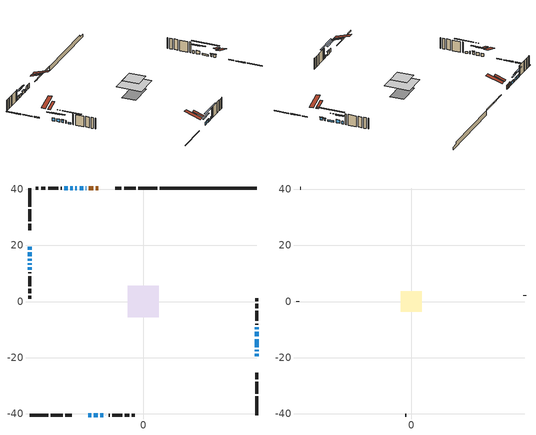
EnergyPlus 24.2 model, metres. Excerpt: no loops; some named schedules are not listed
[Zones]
conditioned space
 floor adiabatic (AdiabaticFloorConstruction): -5.55,-5.55 -5.55,5.55 5.55,5.55 5.55,-5.55 z3.28
 floor foundation (Slab1 construction): -5.54,-3.1 -5.54,3.1 5.54,3.1 5.54,-3.1 z-1.22
 wall outside (RimJoist1 construction): 4.94,40.41 -1.69,40.41 / -40.41,-40.41 -33.78,-40.41 / -40.41,40.41 -40.41,33.78 / 40.41,-40.41 40.41,-33.78 z0.84:1.14
 wall outside (RimJoist2 construction): -2.62,40.41 -6.83,40.41 / -32.85,-40.41 -28.64,-40.41 / -40.41,32.85 -40.41,28.64 / 40.41,-32.85 40.41,-28.64 z0.84:1.14
 wall outside (RimJoist3 construction): -7.76,40.41 -10.03,40.41 / -27.71,-40.41 -25.45,-40.41 / -40.41,27.71 -40.41,25.45 / 40.41,-27.71 40.41,-25.45 z0.84:1.14
 wall outside (AdiabaticWallConstruction 1): -15.97,40.41 -16.89,40.41 / -17.82,40.41 -19.34,40.41 z0.84:2.87
 wall outside (AdiabaticWallConstruction): -20.27,40.41 -20.41,40.41 / -40.41,19.5 -40.41,18.49 / -21.34,40.41 -22.69,40.41 / -40.41,13.57 -40.41,13.16 / -13.36,-40.41 -13.27,-40.41 z0.84:2.06; -19.5,-40.41 -18.49,-40.41 / 40.41,-12.45 40.41,-10.79 z0.84:2.36; -40.41,17.56 -40.41,16.09 z0.84:2.16; 40.41,-19.5 40.41,-18.66 z0.84:1.96; 40.41,-17.74 40.41,-17.2 z0.84:1.81; -17.56,-40.41 -16.19,-40.41 / 40.41,-9.86 40.41,-9.15 z0.84:2.11; -40.41,15.16 -40.41,14.49 z0.84:1.98; 40.41,-16.27 40.41,-13.37 / -15.26,-40.41 -14.29,-40.41 / -40.41,12.23 -40.41,11.26 z0.84:1.5; -23.62,40.41 -24.13,40.41 z0.84:1.76; -25.05,40.41 -25.97,40.41 / -26.9,40.41 -28.07,40.41 z0.84:2.21
 wall outside (Wall1 construction): -29,40.41 -29.36,40.41 / -12.34,-40.41 -11.98,-40.41 / -40.41,10.34 -40.41,9.97 / 40.41,-8.22 40.41,-7.86 z0.84:5.72
 wall outside (Wall2 construction): -30.29,40.41 -33.89,40.41 / -11.05,-40.41 -7.45,-40.41 / -40.41,9.05 -40.41,5.44 / 40.41,-6.93 40.41,-3.33 z0.84:5.72
 wall outside (Wall3 construction): -34.82,40.41 -36.39,40.41 / -6.52,-40.41 -4.94,-40.41 / -40.41,4.51 -40.41,2.94 / 40.41,-2.4 40.41,-0.83 z0.84:5.72
 wall outside (Wall4 construction): -37.32,40.41 -38.35,40.41 / -4.02,-40.41 -2.99,-40.41 / -40.41,2.01 -40.41,0.99 / 40.41,0.1 40.41,1.12 z0.84:5.72
 wall foundation (FoundationWall1 construction): 5.87,40.41,-1.22 5.87,40.41,0.84 36.96,40.41,0.84 36.96,40.41,-0.09 40.41,40.41,-0.09 40.41,40.41,-1.22
 window (WindowConstruction 13): -20.27,40.41 -20.41,40.41 z0.84:2.06
 window (WindowConstruction 5): -19.5,-40.41 -18.49,-40.41 z0.84:2.36
 window (WindowConstruction 6): -40.41,19.5 -40.41,18.49 z0.84:2.06
 window (WindowConstruction 7): -40.41,17.56 -40.41,16.09 z0.84:2.16
 window (WindowConstruction 8): 40.41,-19.5 40.41,-18.66 z0.84:1.96
 window (WindowConstruction 9): 40.41,-17.74 40.41,-17.2 z0.84:1.81
 window (WindowConstruction 10): -21.34,40.41 -22.69,40.41 z0.84:2.06
 window (WindowConstruction 11): -17.56,-40.41 -16.19,-40.41 z0.84:2.11
 window (WindowConstruction 12): -40.41,15.16 -40.41,14.5 z0.84:1.98
 window (WindowConstruction 16): 40.41,-16.27 40.41,-13.37 z0.84:1.5
 window (WindowConstruction 14): -40.41,13.57 -40.41,13.16 z0.84:2.06
 window (WindowConstruction 17): -15.26,-40.41 -14.29,-40.41 z0.84:1.5
 window (WindowConstruction 18): -40.41,12.23 -40.41,11.26 z0.84:1.5
 window (WindowConstruction 15): -13.36,-40.41 -13.27,-40.41 z0.84:2.06
 window (WindowConstruction): 40.41,-12.44 40.41,-10.79 z0.84:2.36
 window (WindowConstruction 1): 40.41,-9.86 40.41,-9.15 z0.84:2.11
 window (WindowConstruction 2): -23.62,40.41 -24.13,40.41 z0.84:1.75
 window (WindowConstruction 3): -25.06,40.41 -25.97,40.41 z0.84:2.21
 window (WindowConstruction 4): -26.9,40.41 -28.07,40.41 z0.84:2.21
 door (Door): -15.97,40.41 -16.89,40.41 z0.84:2.87
 door (Door 1): -17.82,40.41 -19.34,40.41 z0.84:2.87
 ceiling adiabatic (AdiabaticFloorConstruction): 5.55,-5.55 5.55,5.55 -5.55,5.55 -5.55,-5.55 z3.28
 roof outside (Roof2 construction): -15.04,40.41,5.72 -15.04,35.7,7.29 -13.8,35.7,7.29 -13.8,40.41,5.72; -20.43,-40.41,5.72 -20.43,-35.7,7.29 -21.67,-35.7,7.29 -21.67,-40.41,5.72; -40.41,20.43,5.72 -35.7,20.43,7.29 -35.7,21.67,7.29 -40.41,21.67,5.72; 40.41,-20.43,5.72 35.7,-20.43,7.29 35.7,-21.67,7.29 40.41,-21.67,5.72
attic - vented
 floor to conditioned space (Floor1 construction Reversed): -3.73,-3.73 -3.73,3.73 3.73,3.73 3.73,-3.73 z5.72
 wall outside (Wall5 construction): -39.27,40.41 -39.48,40.41 / -2.06,-40.41 -1.85,-40.41 / -40.41,0.06 -40.41,-0.15 / 40.41,2.05 40.41,2.26 z0.84:5.72
 roof outside (Roof1 construction): -12.87,40.41,5.72 -12.87,33.14,8.14 -10.96,33.14,8.14 -10.96,40.41,5.72; -22.6,-40.41,5.72 -22.6,-33.14,8.14 -24.52,-33.14,8.14 -24.52,-40.41,5.72; -40.41,22.6,5.72 -33.14,22.6,8.14 -33.14,24.52,8.14 -40.41,24.52,5.72; 40.41,-22.6,5.72 33.14,-22.6,8.14 33.14,-24.52,8.14 40.41,-24.52,5.72
shading: -16.03,-40.41 -21.96,-40.41 -21.96,-40.82 -16.03,-40.82 z4.82; -40.41,16.03 -40.41,21.96 -40.82,21.96 -40.82,16.03 z4.52; -40.41,13.63 -40.41,20.02 -40.82,20.02 -40.82,13.63 z4.62; 40.41,-18.46 40.41,-19.7 40.82,-19.7 40.82,-18.46 z2.16; 40.41,-17 40.41,-17.94 40.82,-17.94 40.82,-17 z2.01; -22.89,40.41 -21.14,40.41 -21.14,40.82 -22.89,40.82 z2.26; -15.99,-40.41 -17.76,-40.41 -17.76,-40.82 -15.99,-40.82 z2.31; -40.41,14.29 -40.41,15.36 -40.82,15.36 -40.82,14.29 z2.18; 40.41,-8.45 40.41,-21.2 40.82,-21.2 40.82,-8.45 z6.43; -9.36,-40.41 -20.19,-40.41 -20.19,-40.82 -9.36,-40.82 z6.43; -40.41,6.34 -40.41,17.16 -40.82,17.16 -40.82,6.34 z6.43; 40.41,-8.33 40.41,-14.9 40.82,-14.9 40.82,-8.33 z4.82; 40.41,-6.69 40.41,-12.32 40.82,-12.32 40.82,-6.69 z4.57; -26.59,40.41 -21.16,40.41 -21.16,40.82 -26.59,40.82 z4.21; -28.43,40.41 -22.6,40.41 -22.6,40.82 -28.43,40.82 z4.67; -30.53,40.41 -24.44,40.41 -24.44,40.82 -30.53,40.82 z4.67
[Building]
Building 1: Terrain=Suburbs
[Site:Location]
Erieau AUT_ON: Latitude {deg}=42.25; Longitude {deg}=-81.9; Time Zone {hr}=-5; Elevation {m}=178; Keep Site Location Information=Yes
[Site:GroundTemperature:Shallow]
5.2292, 3.30147, 3.1471, 4.0619, 7.73432, 11.3896, 14.5586, 16.5661, 16.7366, 15.1039, 12.0157, 8.47254
[Site:WaterMainsTemperature]
Calculation Method=Schedule; Temperature Schedule=mains temperature schedule
[Material] Roughness=Rough; Thermal Absorptance=0.9
Name | Thickness {m} | Conductivity {W/m-K} | Density {kg/m3} | Specific Heat {J/kg-K} | Solar Absorptance | Visible Absorptance
asphalt or fiberglass shingles | 0.00635 | 0.162714 | 1121.4 | 1465.45 | 0.4 | 0.4
ceiling loosefill ins | 0.0846667 | 0.0480833 | 16.02 | 1046.75 | 0.7 | 0.7
ceiling stud and cavity | 0.1397 | 0.0966348 | 65.682 | 1177.47 | 0.7 | 0.7
concrete 4.0 in. | 0.1016 | 1.803125 | 2242.8 | 837.4 | 0.7 | 0.7
concrete 8.0 in. | 0.2032 | 1.803125 | 2242.8 | 837.4 | 0.7 | 0.7
door material | 0.04445 | 0.0451087 | 512.64 | 1214.23 | 0.7 | 0.7
door material 1 | 0.04445 | 0.053851 | 512.64 | 1214.23 | 0.7 | 0.7
floor covering | 0.0127 | 0.0433444 | 54.468 | 1339.84 | 0.6 | 0.6
floor rigid ins; wall rigid ins | 0.512978 | 0.029427 | 32.04 | 1214.23 | 0.7 | 0.7
floor stud and cavity | 0.1397 | 1.75129 | 37.0049 | 1207.88 | 0.7 | 0.7
furniture material conditioned space 1 | 0.1524 | 0.115458 | 640.8 | 1214.23 | 0.6 | 0.6
gypsum board | 0.0127 | 0.160291 | 801 | 837.4 | 0.6 | 0.6
gypsum board 1 | 0.0127 | 0.160291 | 801 | 837.4 | 0.7 | 0.7
osb sheathing 0.5 in. | 0.0127 | 0.115458 | 512.64 | 1214.23 | 0.7 | 0.7
osb sheathing 0.75 in. | 0.01905 | 0.115458 | 512.64 | 1214.23 | 0.7 | 0.7
osb sheathing 2.0 in. | 0.0508 | 0.115458 | 512.64 | 1214.23 | 0.7 | 0.7
rim joist rigid ins | 0.051816 | 0.029427 | 32.04 | 1214.23 | 0.7 | 0.7
rim joist stud and cavity | 0.0508 | 0.0461911 | 125.044 | 1163.47 | 0.6 | 0.6
rim joist stud and cavity 1 | 0.0508 | 0.126838 | 50.32683 | 1063.81 | 0.6 | 0.6
rim joist stud and cavity 2 | 0.0508 | 0.0374393 | 125.044 | 1163.47 | 0.6 | 0.6
roof stud and cavity | 0.2032 | 0.162128 | 78.34581 | 1123.46 | 0.7 | 0.7
wall stud and cavity | 0.1397 | 0.117713 | 139.0536 | 1170.24 | 0.7 | 0.7
wall stud and cavity 1 | 0.1397 | 0.702165 | 139.0536 | 1170.24 | 0.7 | 0.7
wall stud and cavity 2 | 0.1397 | 0.113503 | 139.0536 | 1170.24 | 0.7 | 0.7
wall stud and cavity 3 | 0.1397 | 0.114321 | 139.0536 | 1170.24 | 0.7 | 0.7
wall stud and cavity 4 | 0.0889 | 6.1454 | 50.32683 | 1063.81 | 0.6 | 0.6
wall stud and cavity 5 | 0.0889 | 0.380278 | 52.3479 | 1209.89 | 0.7 | 0.7
wall stud and cavity 6 | 0.0889 | 0.391764 | 83.0341 | 1211.67 | 0.7 | 0.7
wood siding | 0.0254 | 0.102417 | 544.68 | 1172.36 | 0.84 | 0.84
wood siding 1 | 0.00254 | 0.102417 | 544.68 | 1172.36 | 0.84 | 0.84
wood siding 2; wood siding 3; wood siding 4 | 0.0254 | 0.102417 | 544.68 | 1172.36 | 0.7 | 0.7
[WindowMaterial:SimpleGlazingSystem]
Name | U-Factor {W/m2-K} | Solar Heat Gain Coefficient
WindowMaterial | 1.9873 | 0.57
WindowMaterial 1 | 2.10994 | 0.48
WindowMaterial 10 | 2.035 | 0.54
WindowMaterial 11 | 2.02818 | 0.54
WindowMaterial 12 | 2.13663 | 0.47
WindowMaterial 13 | 2.77711 | 0.33
WindowMaterial 14 | 2.98776 | 0.6
WindowMaterial 15 | 3.11495 | 0.41
WindowMaterial 16 | 2.16389 | 0.45
WindowMaterial 2 | 2.68797 | 0.44
WindowMaterial 3 | 2.19 | 0.43
WindowMaterial 4 | 2.134928 | 0.47
WindowMaterial 5 | 2.0367 | 0.53
WindowMaterial 6 | 2.0685 | 0.51
WindowMaterial 7 | 2.01455 | 0.55
WindowMaterial 8 | 2.1054 | 0.49
WindowMaterial 9 | 2.200225 | 0.42
[Construction]
AdiabaticFloorConstruction: floor stud and cavity, floor rigid ins, osb sheathing 0.75 in., floor covering
AdiabaticWallConstruction: wood siding 3, wall rigid ins, wall stud and cavity 5, gypsum board
AdiabaticWallConstruction 1: wood siding 4, wall rigid ins, wall stud and cavity 5, gypsum board
Door: door material
Door 1: door material 1
Floor1 construction Reversed: gypsum board, ceiling stud and cavity, ceiling loosefill ins
FoundationWall1 construction: concrete 8.0 in., gypsum board 1
furniture construction conditioned space 1: furniture material conditioned space 1
PartitionWallConstruction: gypsum board, wall stud and cavity 6, gypsum board
RimJoist1 construction: wood siding 2, osb sheathing 2.0 in., rim joist stud and cavity
RimJoist2 construction: wood siding 2, rim joist stud and cavity 1
RimJoist3 construction: wood siding 2, rim joist rigid ins, osb sheathing 2.0 in., rim joist stud and cavity 2
Roof1 construction: asphalt or fiberglass shingles
Roof2 construction: asphalt or fiberglass shingles, osb sheathing 0.75 in., roof stud and cavity, gypsum board
Slab1 construction: concrete 4.0 in.
Wall1 construction: wood siding, osb sheathing 0.5 in., wall stud and cavity, gypsum board
Wall2 construction: wood siding, osb sheathing 0.5 in., wall stud and cavity 1, gypsum board
Wall3 construction: wood siding, osb sheathing 0.5 in., wall stud and cavity 2, gypsum board
Wall4 construction: wood siding, osb sheathing 0.5 in., wall stud and cavity 3, gypsum board
Wall5 construction: wood siding 1, wall stud and cavity 4
WindowConstruction: WindowMaterial
WindowConstruction 1: WindowMaterial 1
WindowConstruction 10: WindowMaterial 10
WindowConstruction 11: WindowMaterial 11
WindowConstruction 12: WindowMaterial 12
WindowConstruction 13: WindowMaterial 13
WindowConstruction 14: WindowMaterial 14
WindowConstruction 15: WindowMaterial 15
WindowConstruction 16; WindowConstruction 17; WindowConstruction 18: WindowMaterial 16
WindowConstruction 2: WindowMaterial 2
WindowConstruction 3: WindowMaterial 3
WindowConstruction 4: WindowMaterial 4
WindowConstruction 5: WindowMaterial 5
WindowConstruction 6: WindowMaterial 6
WindowConstruction 7: WindowMaterial 7
WindowConstruction 8: WindowMaterial 8
WindowConstruction 9: WindowMaterial 9
[Zone] Multiplier=1; Part of Total Floor Area=Yes
Name | Volume {m3}
attic - vented | 21.9331
conditioned space | 474.6
[Space]
Name | Zone | Volume {m3}
attic - vented 1 | attic - vented | 21.9331
conditioned space 1 | conditioned space | 474.6
[ZoneInfiltration:EffectiveLeakageArea]
infil attic - vented 1: Zone or Space=attic - vented 1; Schedule=Always On Discrete; Effective Air Leakage Area {cm2}=2675.52; Stack Coefficient=0.000507681; Wind Coefficient=1.52235e-05
[ZoneMixing]
whole house fan mix: Zone or Space=attic - vented; Schedule=Always On Continuous; Design Flow Rate Calculation Method=Flow/Zone; Design Flow Rate {m3/s}=0; Source Zone or Space=conditioned space
[SurfaceProperty:ExposedFoundationPerimeter]
Slab1: Exposed Perimeter Calculation Method=TotalExposedPerimeter; Total Exposed Perimeter {m}=34.545
[InternalMass] Zone or ZoneList=conditioned space; Space or SpaceList=conditioned space 1
Name | Construction | Surface Area {m2}
furniture mass conditioned space 1 | furniture construction conditioned space 1 | 76.772
partition wall mass | PartitionWallConstruction | 191.93
[Lights]
interior lighting: Zone or ZoneList or Space or SpaceList=conditioned space 1; Schedule=interior lighting schedule; Design Level Calculation Method=LightingLevel; Lighting Level {W}=343.2; Return Air Fraction=0; Fraction Radiant=0.6; Fraction Visible=0.2; Fraction Replaceable=1
[People]
occupants: Zone or ZoneList or Space or SpaceList=conditioned space 1; Number of People Schedule=occupants schedule; Number of People Calculation Method=People; Number of People=3; Fraction Radiant=0.314171; Sensible Heat Fraction=0.56303; Activity Level Schedule=occupants activity schedule; Carbon Dioxide Generation Rate {m3/s-W}=0; Enable ASHRAE 55 Comfort Warnings=No; Mean Radiant Temperature Calculation Type=EnclosureAveraged
[ElectricEquipment] Zone or ZoneList or Space or SpaceList=conditioned space 1; Design Level Calculation Method=EquipmentLevel
Name | Schedule | Design Level {W} | Fraction Latent | Fraction Radiant | Fraction Lost
clothes dryer | clothes dryer schedule | 140.772 | 0.015 | 0.081 | 0.85
clothes washer | clothes washer schedule | 32.1985 | 0.03 | 0.162 | 0.7
cooking range | cooking range schedule | 215.147 | 0.08 | 0.432 | 0.2
dishwasher | dishwasher schedule | 66.8632 | 0.3 | 0.18 | 0.4
fridge | fridge schedule | 72.9452 | 0 | 0.6 | 0
mech vent house fan | mech vent house fan schedule | 0 | 0 | 0 | 1
mech vent house fan cfis | mech vent house fan cfis schedule | 0 | 0 | 0 | 0
mech vent range fan 0 | mech vent range fan 0 schedule | 43 | 0 | 0 | 1
misc plug loads | misc plug loads schedule | 494.7 | 0.045 | 0.513 | 0.1
whole house fan | Always On Discrete | 0 | 0 | 0 | 1
[OtherEquipment] Zone or ZoneList or Space or SpaceList=conditioned space 1; Design Level Calculation Method=EquipmentLevel
Name | Fuel Type | Schedule | Design Level {W} | Fraction Latent | Fraction Radiant | Fraction Lost
clothes dryer 1 | Electricity | clothes dryer schedule | 0 | 0.015 | 0.081 | 0.85
cooking range 1 | Electricity | cooking range schedule | 0 | 0.08 | 0.432 | 0.2
general water use latent | None | general water use schedule | 62.594 | 1 | 0 | 0
general water use sensible | None | general water use schedule | -61.6891 | 0 | 0.6 | 0
mech vent house fan latent load | None | Always On Discrete | 0 | 1 | 0 | 0
mech vent house fan sensible load | None | Always On Discrete | 0 | 0 | 0 | 0
water heater energy adjustment1 | NaturalGas | Always On Discrete | 0.01 | 0 | 0 | 1
[ZoneInfiltration:DesignFlowRate] Zone or ZoneList or Space or SpaceList=conditioned space 1; Schedule=Always On Discrete; Design Flow Rate Calculation Method=Flow/Zone; Design Flow Rate {m3/s}=0
infil flow; natural vent flow; whole house fan flow
[Foundation:Kiva]
Foundation Kiva 1: Initial Indoor Air Temperature {C}=18; Wall Height Above Grade {m}=0.839998; Wall Depth Below Slab {m}=0.2032
[Foundation:Kiva:Settings]
Soil Conductivity {W/m-K}=0.849921; Soil Density {kg/m3}=1842.3; Soil Specific Heat {J/kg-K}=418.7; Ground Solar Absorptivity=0.9; Ground Thermal Absorptivity=0.9; Ground Surface Roughness {m}=0.03; Far-Field Width {m}=40; Deep-Ground Boundary Condition=ZeroFlux; Deep-Ground Depth {m}=40; Minimum Cell Dimension {m}=0.2; Maximum Cell Growth Coefficient=3; Simulation Timestep=Timestep
[Exterior:Lights]
exterior lighting: Schedule=exterior lighting schedule; Design Level {W}=75.6
[Schedule:Constant]
Name | Hourly Value
Always On Continuous; mech vent house fan schedule; mech vent house fan cfis schedule; Always On Discrete | 1
occupants activity schedule | 117.228
fridge schedule | 0
[Schedule:Week:Daily]
interior lighting schedule Week Rule - Jan1-Jan27: interior lighting schedule day, interior lighting schedule day, interior lighting schedule day, interior lighting schedule day, interior lighting schedule day, interior lighting schedule day, interior lighting schedule day, interior lighting schedule default day, interior lighting schedule default day, interior lighting schedule default day, interior lighting schedule default day, interior lighting schedule default day
interior lighting schedule Week Rule - Jan28-Feb3: interior lighting schedule day, interior lighting schedule day, interior lighting schedule day, interior lighting schedule day, interior lighting schedule day 1, interior lighting schedule day 1, interior lighting schedule day 1, interior lighting schedule default day, interior lighting schedule default day, interior lighting schedule default day, interior lighting schedule default day, interior lighting schedule default day
interior lighting schedule Week Rule - Feb4-Feb24: interior lighting schedule day 1, interior lighting schedule day 1, interior lighting schedule day 1, interior lighting schedule day 1, interior lighting schedule day 1, interior lighting schedule day 1, interior lighting schedule day 1, interior lighting schedule default day, interior lighting schedule default day, interior lighting schedule default day, interior lighting schedule default day, interior lighting schedule default day
interior lighting schedule Week Rule - Feb25-Mar3: interior lighting schedule day 1, interior lighting schedule day 1, interior lighting schedule day 1, interior lighting schedule day 1, interior lighting schedule day 2, interior lighting schedule day 2, interior lighting schedule day 2, interior lighting schedule default day, interior lighting schedule default day, interior lighting schedule default day, interior lighting schedule default day, interior lighting schedule default day
interior lighting schedule Week Rule - Mar4-Mar31: interior lighting schedule day 2, interior lighting schedule day 2, interior lighting schedule day 2, interior lighting schedule day 2, interior lighting schedule day 2, interior lighting schedule day 2, interior lighting schedule day 2, interior lighting schedule default day, interior lighting schedule default day, interior lighting schedule default day, interior lighting schedule default day, interior lighting schedule default day
interior lighting schedule Week Rule - Apr1-Apr28: interior lighting schedule day 3, interior lighting schedule day 3, interior lighting schedule day 3, interior lighting schedule day 3, interior lighting schedule day 3, interior lighting schedule day 3, interior lighting schedule day 3, interior lighting schedule default day, interior lighting schedule default day, interior lighting schedule default day, interior lighting schedule default day, interior lighting schedule default day
interior lighting schedule Week Rule - Apr29-May5: interior lighting schedule day 3, interior lighting schedule day 3, interior lighting schedule day 4, interior lighting schedule day 4, interior lighting schedule day 4, interior lighting schedule day 4, interior lighting schedule day 4, interior lighting schedule default day, interior lighting schedule default day, interior lighting schedule default day, interior lighting schedule default day, interior lighting schedule default day
interior lighting schedule Week Rule - May6-May26: interior lighting schedule day 4, interior lighting schedule day 4, interior lighting schedule day 4, interior lighting schedule day 4, interior lighting schedule day 4, interior lighting schedule day 4, interior lighting schedule day 4, interior lighting schedule default day, interior lighting schedule default day, interior lighting schedule default day, interior lighting schedule default day, interior lighting schedule default day
interior lighting schedule Week Rule - May27-Jun2: interior lighting schedule day 4, interior lighting schedule day 4, interior lighting schedule day 4, interior lighting schedule day 4, interior lighting schedule day 4, interior lighting schedule day 5, interior lighting schedule day 5, interior lighting schedule default day, interior lighting schedule default day, interior lighting schedule default day, interior lighting schedule default day, interior lighting schedule default day
interior lighting schedule Week Rule - Jun3-Jun30: interior lighting schedule day 5, interior lighting schedule day 5, interior lighting schedule day 5, interior lighting schedule day 5, interior lighting schedule day 5, interior lighting schedule day 5, interior lighting schedule day 5, interior lighting schedule default day, interior lighting schedule default day, interior lighting schedule default day, interior lighting schedule default day, interior lighting schedule default day
interior lighting schedule Week Rule - Jul1-Jul28: interior lighting schedule day 6, interior lighting schedule day 6, interior lighting schedule day 6, interior lighting schedule day 6, interior lighting schedule day 6, interior lighting schedule day 6, interior lighting schedule day 6, interior lighting schedule default day, interior lighting schedule default day, interior lighting schedule default day, interior lighting schedule default day, interior lighting schedule default day
interior lighting schedule Week Rule - Jul29-Aug4: interior lighting schedule day 6, interior lighting schedule day 6, interior lighting schedule day 6, interior lighting schedule day 7, interior lighting schedule day 7, interior lighting schedule day 7, interior lighting schedule day 7, interior lighting schedule default day, interior lighting schedule default day, interior lighting schedule default day, interior lighting schedule default day, interior lighting schedule default day
interior lighting schedule Week Rule - Aug5-Aug25: interior lighting schedule day 7, interior lighting schedule day 7, interior lighting schedule day 7, interior lighting schedule day 7, interior lighting schedule day 7, interior lighting schedule day 7, interior lighting schedule day 7, interior lighting schedule default day, interior lighting schedule default day, interior lighting schedule default day, interior lighting schedule default day, interior lighting schedule default day
interior lighting schedule Week Rule - Aug26-Sep1: interior lighting schedule day 7, interior lighting schedule day 7, interior lighting schedule day 7, interior lighting schedule day 7, interior lighting schedule day 7, interior lighting schedule day 7, interior lighting schedule day 8, interior lighting schedule default day, interior lighting schedule default day, interior lighting schedule default day, interior lighting schedule default day, interior lighting schedule default day
interior lighting schedule Week Rule - Sep2-Sep29: interior lighting schedule day 8, interior lighting schedule day 8, interior lighting schedule day 8, interior lighting schedule day 8, interior lighting schedule day 8, interior lighting schedule day 8, interior lighting schedule day 8, interior lighting schedule default day, interior lighting schedule default day, interior lighting schedule default day, interior lighting schedule default day, interior lighting schedule default day
interior lighting schedule Week Rule - Sep30-Oct6: interior lighting schedule day 8, interior lighting schedule day 9, interior lighting schedule day 9, interior lighting schedule day 9, interior lighting schedule day 9, interior lighting schedule day 9, interior lighting schedule day 9, interior lighting schedule default day, interior lighting schedule default day, interior lighting schedule default day, interior lighting schedule default day, interior lighting schedule default day
interior lighting schedule Week Rule - Oct7-Oct27: interior lighting schedule day 9, interior lighting schedule day 9, interior lighting schedule day 9, interior lighting schedule day 9, interior lighting schedule day 9, interior lighting schedule day 9, interior lighting schedule day 9, interior lighting schedule default day, interior lighting schedule default day, interior lighting schedule default day, interior lighting schedule default day, interior lighting schedule default day
interior lighting schedule Week Rule - Oct28-Nov3: interior lighting schedule day 9, interior lighting schedule day 9, interior lighting schedule day 9, interior lighting schedule day 9, interior lighting schedule day 10, interior lighting schedule day 10, interior lighting schedule day 10, interior lighting schedule default day, interior lighting schedule default day, interior lighting schedule default day, interior lighting schedule default day, interior lighting schedule default day
interior lighting schedule Week Rule - Nov4-Nov24: interior lighting schedule day 10, interior lighting schedule day 10, interior lighting schedule day 10, interior lighting schedule day 10, interior lighting schedule day 10, interior lighting schedule day 10, interior lighting schedule day 10, interior lighting schedule default day, interior lighting schedule default day, interior lighting schedule default day, interior lighting schedule default day, interior lighting schedule default day
interior lighting schedule Week Rule - Nov25-Dec1: interior lighting schedule day 10, interior lighting schedule day 10, interior lighting schedule day 10, interior lighting schedule day 10, interior lighting schedule day 10, interior lighting schedule day 10, interior lighting schedule day 11, interior lighting schedule default day, interior lighting schedule default day, interior lighting schedule default day, interior lighting schedule default day, interior lighting schedule default day
interior lighting schedule Week Rule - Dec2-Dec31: interior lighting schedule day 11, interior lighting schedule day 11, interior lighting schedule day 11, interior lighting schedule day 11, interior lighting schedule day 11, interior lighting schedule day 11, interior lighting schedule day 11, interior lighting schedule default day, interior lighting schedule default day, interior lighting schedule default day, interior lighting schedule default day, interior lighting schedule default day
occupants schedule Week Rule - Jan1-Dec31: occupants schedule day, occupants schedule day, occupants schedule day, occupants schedule day, occupants schedule day, occupants schedule day, occupants schedule day, occupants schedule default day, occupants schedule default day, occupants schedule default day, occupants schedule default day, occupants schedule default day
clothes dryer schedule Week Rule - Jan1-Dec31: clothes dryer schedule day, clothes dryer schedule day, clothes dryer schedule day, clothes dryer schedule day, clothes dryer schedule day, clothes dryer schedule day, clothes dryer schedule day, clothes dryer schedule default day, clothes dryer schedule default day, clothes dryer schedule default day, clothes dryer schedule default day, clothes dryer schedule default day
clothes washer schedule Week Rule - Jan1-Dec31: clothes washer schedule day, clothes washer schedule day, clothes washer schedule day, clothes washer schedule day, clothes washer schedule day, clothes washer schedule day, clothes washer schedule day, clothes washer schedule default day, clothes washer schedule default day, clothes washer schedule default day, clothes washer schedule default day, clothes washer schedule default day
cooking range schedule Week Rule - Jan1-Dec31: cooking range schedule day, cooking range schedule day, cooking range schedule day, cooking range schedule day, cooking range schedule day, cooking range schedule day, cooking range schedule day, cooking range schedule default day, cooking range schedule default day, cooking range schedule default day, cooking range schedule default day, cooking range schedule default day
dishwasher schedule Week Rule - Jan1-Dec31: dishwasher schedule day, dishwasher schedule day, dishwasher schedule day, dishwasher schedule day, dishwasher schedule day, dishwasher schedule day, dishwasher schedule day, dishwasher schedule default day, dishwasher schedule default day, dishwasher schedule default day, dishwasher schedule default day, dishwasher schedule default day
mech vent range fan 0 schedule Week Rule - Jan1-Dec31: mech vent range fan 0 schedule day, mech vent range fan 0 schedule day, mech vent range fan 0 schedule day, mech vent range fan 0 schedule day, mech vent range fan 0 schedule day, mech vent range fan 0 schedule day, mech vent range fan 0 schedule day, mech vent range fan 0 schedule default day, mech vent range fan 0 schedule default day, mech vent range fan 0 schedule default day, mech vent range fan 0 schedule default day, mech vent range fan 0 schedule default day
misc plug loads schedule Week Rule - Jan1-Dec31: misc plug loads schedule day, misc plug loads schedule day, misc plug loads schedule day, misc plug loads schedule day, misc plug loads schedule day, misc plug loads schedule day, misc plug loads schedule day, misc plug loads schedule default day, misc plug loads schedule default day, misc plug loads schedule default day, misc plug loads schedule default day, misc plug loads schedule default day
general water use schedule Week Rule - Jan1-Dec31: general water use schedule day, general water use schedule day, general water use schedule day, general water use schedule day, general water use schedule day, general water use schedule day, general water use schedule day, general water use schedule default day, general water use schedule default day, general water use schedule default day, general water use schedule default day, general water use schedule default day
exterior lighting schedule Week Rule - Jan1-Jan27: exterior lighting schedule day, exterior lighting schedule day, exterior lighting schedule day, exterior lighting schedule day, exterior lighting schedule day, exterior lighting schedule day, exterior lighting schedule day, exterior lighting schedule default day, exterior lighting schedule default day, exterior lighting schedule default day, exterior lighting schedule default day, exterior lighting schedule default day
exterior lighting schedule Week Rule - Jan28-Feb3: exterior lighting schedule day, exterior lighting schedule day, exterior lighting schedule day, exterior lighting schedule day, exterior lighting schedule day 1, exterior lighting schedule day 1, exterior lighting schedule day 1, exterior lighting schedule default day, exterior lighting schedule default day, exterior lighting schedule default day, exterior lighting schedule default day, exterior lighting schedule default day
exterior lighting schedule Week Rule - Feb4-Feb24: exterior lighting schedule day 1, exterior lighting schedule day 1, exterior lighting schedule day 1, exterior lighting schedule day 1, exterior lighting schedule day 1, exterior lighting schedule day 1, exterior lighting schedule day 1, exterior lighting schedule default day, exterior lighting schedule default day, exterior lighting schedule default day, exterior lighting schedule default day, exterior lighting schedule default day
exterior lighting schedule Week Rule - Feb25-Mar3: exterior lighting schedule day 1, exterior lighting schedule day 1, exterior lighting schedule day 1, exterior lighting schedule day 1, exterior lighting schedule day 2, exterior lighting schedule day 2, exterior lighting schedule day 2, exterior lighting schedule default day, exterior lighting schedule default day, exterior lighting schedule default day, exterior lighting schedule default day, exterior lighting schedule default day
exterior lighting schedule Week Rule - Mar4-Mar31: exterior lighting schedule day 2, exterior lighting schedule day 2, exterior lighting schedule day 2, exterior lighting schedule day 2, exterior lighting schedule day 2, exterior lighting schedule day 2, exterior lighting schedule day 2, exterior lighting schedule default day, exterior lighting schedule default day, exterior lighting schedule default day, exterior lighting schedule default day, exterior lighting schedule default day
exterior lighting schedule Week Rule - Apr1-Apr28: exterior lighting schedule day 3, exterior lighting schedule day 3, exterior lighting schedule day 3, exterior lighting schedule day 3, exterior lighting schedule day 3, exterior lighting schedule day 3, exterior lighting schedule day 3, exterior lighting schedule default day, exterior lighting schedule default day, exterior lighting schedule default day, exterior lighting schedule default day, exterior lighting schedule default day
exterior lighting schedule Week Rule - Apr29-May5: exterior lighting schedule day 3, exterior lighting schedule day 3, exterior lighting schedule day 4, exterior lighting schedule day 4, exterior lighting schedule day 4, exterior lighting schedule day 4, exterior lighting schedule day 4, exterior lighting schedule default day, exterior lighting schedule default day, exterior lighting schedule default day, exterior lighting schedule default day, exterior lighting schedule default day
exterior lighting schedule Week Rule - May6-May26: exterior lighting schedule day 4, exterior lighting schedule day 4, exterior lighting schedule day 4, exterior lighting schedule day 4, exterior lighting schedule day 4, exterior lighting schedule day 4, exterior lighting schedule day 4, exterior lighting schedule default day, exterior lighting schedule default day, exterior lighting schedule default day, exterior lighting schedule default day, exterior lighting schedule default day
exterior lighting schedule Week Rule - May27-Jun2: exterior lighting schedule day 4, exterior lighting schedule day 4, exterior lighting schedule day 4, exterior lighting schedule day 4, exterior lighting schedule day 4, exterior lighting schedule day 5, exterior lighting schedule day 5, exterior lighting schedule default day, exterior lighting schedule default day, exterior lighting schedule default day, exterior lighting schedule default day, exterior lighting schedule default day
exterior lighting schedule Week Rule - Jun3-Jun30: exterior lighting schedule day 5, exterior lighting schedule day 5, exterior lighting schedule day 5, exterior lighting schedule day 5, exterior lighting schedule day 5, exterior lighting schedule day 5, exterior lighting schedule day 5, exterior lighting schedule default day, exterior lighting schedule default day, exterior lighting schedule default day, exterior lighting schedule default day, exterior lighting schedule default day
[Schedule:Year]
interior lighting schedule: interior lighting schedule Week Rule - Jan1-Jan27, 1, 1, 1, 27, interior lighting schedule Week Rule - Jan28-Feb3, 1, 28, 2, 3, interior lighting schedule Week Rule - Feb4-Feb24, 2, 4, 2, 24, interior lighting schedule Week Rule - Feb25-Mar3, 2, 25, 3, 3, interior lighting schedule Week Rule - Mar4-Mar31, 3, 4, 3, 31, interior lighting schedule Week Rule - Apr1-Apr28, 4, 1, 4, 28, interior lighting schedule Week Rule - Apr29-May5, 4, 29, 5, 5, interior lighting schedule Week Rule - May6-May26, 5, 6, 5, 26, interior lighting schedule Week Rule - May27-Jun2, 5, 27, 6, 2, interior lighting schedule Week Rule - Jun3-Jun30, 6, 3, 6, 30, interior lighting schedule Week Rule - Jul1-Jul28, 7, 1, 7, 28, interior lighting schedule Week Rule - Jul29-Aug4, 7, 29, 8, 4, interior lighting schedule Week Rule - Aug5-Aug25, 8, 5, 8, 25, interior lighting schedule Week Rule - Aug26-Sep1, 8, 26, 9, 1, interior lighting schedule Week Rule - Sep2-Sep29, 9, 2, 9, 29, interior lighting schedule Week Rule - Sep30-Oct6, 9, 30, 10, 6, interior lighting schedule Week Rule - Oct7-Oct27, 10, 7, 10, 27, interior lighting schedule Week Rule - Oct28-Nov3, 10, 28, 11, 3, interior lighting schedule Week Rule - Nov4-Nov24, 11, 4, 11, 24, interior lighting schedule Week Rule - Nov25-Dec1, 11, 25, 12, 1, interior lighting schedule Week Rule - Dec2-Dec31, 12, 2, 12, 31
occupants schedule: occupants schedule Week Rule - Jan1-Dec31, 1, 1, 12, 31
clothes dryer schedule: clothes dryer schedule Week Rule - Jan1-Dec31, 1, 1, 12, 31
clothes washer schedule: clothes washer schedule Week Rule - Jan1-Dec31, 1, 1, 12, 31
cooking range schedule: cooking range schedule Week Rule - Jan1-Dec31, 1, 1, 12, 31
dishwasher schedule: dishwasher schedule Week Rule - Jan1-Dec31, 1, 1, 12, 31
mech vent range fan 0 schedule: mech vent range fan 0 schedule Week Rule - Jan1-Dec31, 1, 1, 12, 31
misc plug loads schedule: misc plug loads schedule Week Rule - Jan1-Dec31, 1, 1, 12, 31
general water use schedule: general water use schedule Week Rule - Jan1-Dec31, 1, 1, 12, 31
exterior lighting schedule: exterior lighting schedule Week Rule - Jan1-Jan27, 1, 1, 1, 27, exterior lighting schedule Week Rule - Jan28-Feb3, 1, 28, 2, 3, exterior lighting schedule Week Rule - Feb4-Feb24, 2, 4, 2, 24, exterior lighting schedule Week Rule - Feb25-Mar3, 2, 25, 3, 3, exterior lighting schedule Week Rule - Mar4-Mar31, 3, 4, 3, 31, exterior lighting schedule Week Rule - Apr1-Apr28, 4, 1, 4, 28, exterior lighting schedule Week Rule - Apr29-May5, 4, 29, 5, 5, exterior lighting schedule Week Rule - May6-May26, 5, 6, 5, 26, exterior lighting schedule Week Rule - May27-Jun2, 5, 27, 6, 2, exterior lighting schedule Week Rule - Jun3-Jun30, 6, 3, 6, 30, exterior lighting schedule Week Rule - Jul1-Jul28, 7, 1, 7, 28, exterior lighting schedule Week Rule - Jul29-Aug4, 7, 29, 8, 4, exterior lighting schedule Week Rule - Aug5-Aug25, 8, 5, 8, 25, exterior lighting schedule Week Rule - Aug26-Sep1, 8, 26, 9, 1, exterior lighting schedule Week Rule - Sep2-Sep29, 9, 2, 9, 29, exterior lighting schedule Week Rule - Sep30-Oct6, 9, 30, 10, 6, exterior lighting schedule Week Rule - Oct7-Oct27, 10, 7, 10, 27, exterior lighting schedule Week Rule - Oct28-Nov3, 10, 28, 11, 3, exterior lighting schedule Week Rule - Nov4-Nov24, 11, 4, 11, 24, exterior lighting schedule Week Rule - Nov25-Dec1, 11, 25, 12, 1, exterior lighting schedule Week Rule - Dec2-Dec31, 12, 2, 12, 31
[Schedule:Compact]
mains temperature schedule: Through: 01/01, For: AllDays, Until: 24:00, 8.89333, Through: 01/02, For: AllDays, Until: 24:00, 8.82722, Through: 01/03, For: AllDays, Until: 24:00, 8.76167, Through: 01/04, For: AllDays, Until: 24:00, 8.69778, Through: 01/05, For: AllDays, Until: 24:00, 8.635, Through: 01/06, For: AllDays, Until: 24:00, 8.57333, Through: 01/07, For: AllDays, Until: 24:00, 8.51333, Through: 01/08, For: AllDays, Until: 24:00, 8.455, Through: 01/09, For: AllDays, Until: 24:00, 8.39778, Through: 01/10, For: AllDays, Until: 24:00, 8.34167, Through: 01/11, For: AllDays, Until: 24:00, 8.28722, Through: 01/12, For: AllDays, Until: 24:00, 8.23444, Through: 01/13, For: AllDays, Until: 24:00, 8.18278, Through: 01/14, For: AllDays, Until: 24:00, 8.13222, Through: 01/15, For: AllDays, Until: 24:00, 8.08389, Through: 01/16, For: AllDays, Until: 24:00, 8.03667, Through: 01/17, For: AllDays, Until: 24:00, 7.99111, Through: 01/18, For: AllDays, Until: 24:00, 7.94667, Through: 01/19, For: AllDays, Until: 24:00, 7.90389, Through: 01/20, For: AllDays, Until: 24:00, 7.86278, Through: 01/21, For: AllDays, Until: 24:00, 7.82333, Through: 01/22, For: AllDays, Until: 24:00, 7.78556, Through: 01/23, For: AllDays, Until: 24:00, 7.74889, Through: 01/24, For: AllDays, Until: 24:00, 7.71444, Through: 01/25, For: AllDays, Until: 24:00, 7.68111, Through: 01/26, For: AllDays, Until: 24:00, 7.64944, Through: 01/27, For: AllDays, Until: 24:00, 7.61944, Through: 01/28, For: AllDays, Until: 24:00, 7.59111, Through: 01/29, For: AllDays, Until: 24:00, 7.56444, Through: 01/30, For: AllDays, Until: 24:00, 7.53944, Through: 01/31, For: AllDays, Until: 24:00, 7.51611, Through: 02/01, For: AllDays, Until: 24:00, 7.49444, Through: 02/02, For: AllDays, Until: 24:00, 7.47389, Through: 02/03, For: AllDays, Until: 24:00, 7.45556, Through: 02/04, For: AllDays, Until: 24:00, 7.43889, Through: 02/05, For: AllDays, Until: 24:00, 7.42389, Through: 02/06, For: AllDays, Until: 24:00, 7.41056, Through: 02/07, For: AllDays, Until: 24:00, 7.39889, Through: 02/08, For: AllDays, Until: 24:00, 7.38833, Through: 02/09, For: AllDays, Until: 24:00, 7.38, Through: 02/10, For: AllDays, Until: 24:00, 7.37389, Through: 02/11, For: AllDays, Until: 24:00, 7.36889, Through: 02/12, For: AllDays, Until: 24:00, 7.36556, Through: 02/13, For: AllDays, Until: 24:00, 7.36389, Through: 02/14, For: AllDays, Until: 24:00, 7.36389, Through: 02/15, For: AllDays, Until: 24:00, 7.36611, Through: 02/16, For: AllDays, Until: 24:00, 7.36944, Through: 02/17, For: AllDays, Until: 24:00, 7.375, Through: 02/18, For: AllDays, Until: 24:00, 7.38167, Through: 02/19, For: AllDays, Until: 24:00, 7.39056, Through: 02/20, For: AllDays, Until: 24:00, 7.40056, Through: 02/21, For: AllDays, Until: 24:00, 7.41278, Through: 02/22, For: AllDays, Until: 24:00, 7.42667, Through: 02/23, For: AllDays, Until: 24:00, 7.44222, Through: 02/24, For: AllDays, Until: 24:00, 7.45889, Through: 02/25, For: AllDays, Until: 24:00, 7.47778, Through: 02/26, For: AllDays, Until: 24:00, 7.49833, Through: 02/27, For: AllDays, Until: 24:00, 7.52056, Through: 02/28, For: AllDays, Until: 24:00, 7.54444, Through: 03/01, For: AllDays, Until: 24:00, 7.56944, Through: 03/02, For: AllDays, Until: 24:00, 7.59667, Through: 03/03, For: AllDays, Until: 24:00, 7.62556, Through: 03/04, For: AllDays, Until: 24:00, 7.65556, Through: 03/05, For: AllDays, Until: 24:00, 7.68778, Through: 03/06, For: AllDays, Until: 24:00, 7.72111, Through: 03/07, For: AllDays, Until: 24:00, 7.75611, Through: 03/08, For: AllDays, Until: 24:00, 7.79278, Through: 03/09, For: AllDays, Until: 24:00, 7.83111, Through: 03/10, For: AllDays, Until: 24:00, 7.87111, Through: 03/11, For: AllDays, Until: 24:00, 7.91222, Through: 03/12, For: AllDays, Until: 24:00, 7.95556, Through: 03/13, For: AllDays, Until: 24:00, 8, Through: 03/14, For: AllDays, Until: 24:00, 8.04556, Through: 03/15, For: AllDays, Until: 24:00, 8.09333, Through: 03/16, For: AllDays, Until: 24:00, 8.14222, Through: 03/17, For: AllDays, Until: 24:00, 8.19278, Through: 03/18, For: AllDays, Until: 24:00, 8.24444, Through: 03/19, For: AllDays, Until: 24:00, 8.29778, Through: 03/20, For: AllDays, Until: 24:00, 8.35278, Through: 03/21, For: AllDays, Until: 24:00, 8.40889, Through: 03/22, For: AllDays, Until: 24:00, 8.46611, Through: 03/23, For: AllDays, Until: 24:00, 8.52556, Through: 03/24, For: AllDays, Until: 24:00, 8.58556, Through: 03/25, For: AllDays, Until: 24:00, 8.64722, Through: 03/26, For: AllDays, Until: 24:00, 8.71, Through: 03/27, For: AllDays, Until: 24:00, 8.77444, Through: 03/28, For: AllDays, Until: 24:00, 8.84, Through: 03/29, For: AllDays, Until: 24:00, 8.90667, Through: 03/30, For: AllDays, Until: 24:00, 8.975, Through: 03/31, For: AllDays, Until: 24:00, 9.04389, Through: 04/01, For: AllDays, Until: 24:00, 9.11444, Through: 04/02, For: AllDays, Until: 24:00, 9.18611, Through: 04/03, For: AllDays, Until: 24:00, 9.25889, Through: 04/04, For: AllDays, Until: 24:00, 9.33278, Through: 04/05, For: AllDays, Until: 24:00, 9.40833, Through: 04/06, For: AllDays, Until: 24:00, 9.48444, Through: 04/07, For: AllDays, Until: 24:00, 9.56167, Through: 04/08, For: AllDays, Until: 24:00, 9.64, Through: 04/09, For: AllDays, Until: 24:00, 9.71889, Through: 04/10, For: AllDays, Until: 24:00, 9.79944, Through: 04/11, For: AllDays, Until: 24:00, 9.88056, Through: 04/12, For: AllDays, Until: 24:00, 9.96333, Through: 04/13, For: AllDays, Until: 24:00, 10.0461, Through: 04/14, For: AllDays, Until: 24:00, 10.1306, Through: 04/15, For: AllDays, Until: 24:00, 10.2156, Through: 04/16, For: AllDays, Until: 24:00, 10.3011, Through: 04/17, For: AllDays, Until: 24:00, 10.3878, Through: 04/18, For: AllDays, Until: 24:00, 10.4756, Through: 04/19, For: AllDays, Until: 24:00, 10.5639, Through: 04/20, For: AllDays, Until: 24:00, 10.6528, Through: 04/21, For: AllDays, Until: 24:00, 10.7422, Through: 04/22, For: AllDays, Until: 24:00, 10.8328, Through: 04/23, For: AllDays, Until: 24:00, 10.9239, Through: 04/24, For: AllDays, Until: 24:00, 11.0156, Through: 04/25, For: AllDays, Until: 24:00, 11.1083, Through: 04/26, For: AllDays, Until: 24:00, 11.2011, Through: 04/27, For: AllDays, Until: 24:00, 11.295, Through: 04/28, For: AllDays, Until: 24:00, 11.3889, Through: 04/29, For: AllDays, Until: 24:00, 11.4833, Through: 04/30, For: AllDays, Until: 24:00, 11.5783, Through: 05/01, For: AllDays, Until: 24:00, 11.6739, Through: 05/02, For: AllDays, Until: 24:00, 11.77, Through: 05/03, For: AllDays, Until: 24:00, 11.8661, Through: 05/04, For: AllDays, Until: 24:00, 11.9633, Through: 05/05, For: AllDays, Until: 24:00, 12.06, Through: 05/06, For: AllDays, Until: 24:00, 12.1578, Through: 05/07, For: AllDays, Until: 24:00, 12.255, Through: 05/08, For: AllDays, Until: 24:00, 12.3533, Through: 05/09, For: AllDays, Until: 24:00, 12.4511, Through: 05/10, For: AllDays, Until: 24:00, 12.5494, Through: 05/11, For: AllDays, Until: 24:00, 12.6483, Through: 05/12, For: AllDays, Until: 24:00, 12.7467, Through: 05/13, For: AllDays, Until: 24:00, 12.8456, Through: 05/14, For: AllDays, Until: 24:00, 12.9444, Through: 05/15, For: AllDays, Until: 24:00, 13.0433, Through: 05/16, For: AllDays, Until: 24:00, 13.1422, Through: 05/17, For: AllDays, Until: 24:00, 13.2411, Through: 05/18, For: AllDays, Until: 24:00, 13.34, Through: 05/19, For: AllDays, Until: 24:00, 13.4383, Through: 05/20, For: AllDays, Until: 24:00, 13.5372, Through: 05/21, For: AllDays, Until: 24:00, 13.6356, Through: 05/22, For: AllDays, Until: 24:00, 13.7339, Through: 05/23, For: AllDays, Until: 24:00, 13.8322, Through: 05/24, For: AllDays, Until: 24:00, 13.9306, Through: 05/25, For: AllDays, Until: 24:00, 14.0283, Through: 05/26, For: AllDays, Until: 24:00, 14.1256, Through: 05/27, For: AllDays, Until: 24:00, 14.2228, Through: 05/28, For: AllDays, Until: 24:00, 14.3194, Through: 05/29, For: AllDays, Until: 24:00, 14.4161, Through: 05/30, For: AllDays, Until: 24:00, 14.5122, Through: 05/31, For: AllDays, Until: 24:00, 14.6078, Through: 06/01, For: AllDays, Until: 24:00, 14.7033, Through: 06/02, For: AllDays, Until: 24:00, 14.7978, Through: 06/03, For: AllDays, Until: 24:00, 14.8922, Through: 06/04, For: AllDays, Until: 24:00, 14.9861, Through: 06/05, For: AllDays, Until: 24:00, 15.0789, Through: 06/06, For: AllDays, Until: 24:00, 15.1717, Through: 06/07, For: AllDays, Until: 24:00, 15.2639, Through: 06/08, For: AllDays, Until: 24:00, 15.355, Through: 06/09, For: AllDays, Until: 24:00, 15.4456, Through: 06/10, For: AllDays, Until: 24:00, 15.5356, Through: 06/11, For: AllDays, Until: 24:00, 15.625, Through: 06/12, For: AllDays, Until: 24:00, 15.7139, Through: 06/13, For: AllDays, Until: 24:00, 15.8017, Through: 06/14, For: AllDays, Until: 24:00, 15.8883, Through: 06/15, For: AllDays, Until: 24:00, 15.9744, Through: 06/16, For: AllDays, Until: 24:00, 16.06, Through: 06/17, For: AllDays, Until: 24:00, 16.1444, Through: 06/18, For: AllDays, Until: 24:00, 16.2278, Through: 06/19, For: AllDays, Until: 24:00, 16.3106, Through: 06/20, For: AllDays, Until: 24:00, 16.3922, Through: 06/21, For: AllDays, Until: 24:00, 16.4728, Through: 06/22, For: AllDays, Until: 24:00, 16.5522, Through: 06/23, For: AllDays, Until: 24:00, 16.6311, Through: 06/24, For: AllDays, Until: 24:00, 16.7089, Through: 06/25, For: AllDays, Until: 24:00, 16.7856, Through: 06/26, For: AllDays, Until: 24:00, 16.8606, Through: 06/27, For: AllDays, Until: 24:00, 16.935, Through: 06/28, For: AllDays, Until: 24:00, 17.0083, Through: 06/29, For: AllDays, Until: 24:00, 17.0806, Through: 06/30, For: AllDays, Until: 24:00, 17.1511, Through: 07/01, For: AllDays, Until: 24:00, 17.2211, Through: 07/02, For: AllDays, Until: 24:00, 17.2894, Through: 07/03, For: AllDays, Until: 24:00, 17.3567, Through: 07/04, For: AllDays, Until: 24:00, 17.4228, Through: 07/05, For: AllDays, Until: 24:00, 17.4878, Through: 07/06, For: AllDays, Until: 24:00, 17.5511, Through: 07/07, For: AllDays, Until: 24:00, 17.6133, Through: 07/08, For: AllDays, Until: 24:00, 17.6739, Through: 07/09, For: AllDays, Until: 24:00, 17.7333, Through: 07/10, For: AllDays, Until: 24:00, 17.7911, Through: 07/11, For: AllDays, Until: 24:00, 17.8478, Through: 07/12, For: AllDays, Until: 24:00, 17.9033, Through: 07/13, For: AllDays, Until: 24:00, 17.9572, Through: 07/14, For: AllDays, Until: 24:00, 18.0094, Through: 07/15, For: AllDays, Until: 24:00, 18.0606, Through: 07/16, For: AllDays, Until: 24:00, 18.11, Through: 07/17, For: AllDays, Until: 24:00, 18.1578, Through: 07/18, For: AllDays, Until: 24:00, 18.2044, Through: 07/19, For: AllDays, Until: 24:00, 18.2494, Through: 07/20, For: AllDays, Until: 24:00, 18.2928, Through: 07/21, For: AllDays, Until: 24:00, 18.335, Through: 07/22, For: AllDays, Until: 24:00, 18.3756, Through: 07/23, For: AllDays, Until: 24:00, 18.4139, Through: 07/24, For: AllDays, Until: 24:00, 18.4517, Through: 07/25, For: AllDays, Until: 24:00, 18.4872, Through: 07/26, For: AllDays, Until: 24:00, 18.5211, Through: 07/27, For: AllDays, Until: 24:00, 18.5539, Through: 07/28, For: AllDays, Until: 24:00, 18.5844, Through: 07/29, For: AllDays, Until: 24:00, 18.6139, Through: 07/30, For: AllDays, Until: 24:00, 18.6417, Through: 07/31, For: AllDays, Until: 24:00, 18.6678, Through: 08/01, For: AllDays, Until: 24:00, 18.6917, Through: 08/02, For: AllDays, Until: 24:00, 18.7144, Through: 08/03, For: AllDays, Until: 24:00, 18.7356, Through: 08/04, For: AllDays, Until: 24:00, 18.755, Through: 08/05, For: AllDays, Until: 24:00, 18.7728, Through: 08/06, For: AllDays, Until: 24:00, 18.7889, Through: 08/07, For: AllDays, Until: 24:00, 18.8028, Through: 08/08, For: AllDays, Until: 24:00, 18.8156, Through: 08/09, For: AllDays, Until: 24:00, 18.8267, Through: 08/10, For: AllDays, Until: 24:00, 18.8361, Through: 08/11, For: AllDays, Until: 24:00, 18.8433, Through: 08/12, For: AllDays, Until: 24:00, 18.8494, Through: 08/13, For: AllDays, Until: 24:00, 18.8533, Through: 08/14, For: AllDays, Until: 24:00, 18.8561, Through: 08/15, For: AllDays, Until: 24:00, 18.8567, Through: 08/16, For: AllDays, Until: 24:00, 18.8561, Through: 08/17, For: AllDays, Until: 24:00, 18.8533, Through: 08/18, For: AllDays, Until: 24:00, 18.8489, Through: 08/19, For: AllDays, Until: 24:00, 18.8428, Through: 08/20, For: AllDays, Until: 24:00, 18.835, Through: 08/21, For: AllDays, Until: 24:00, 18.8256, Through: 08/22, For: AllDays, Until: 24:00, 18.8144, Through: 08/23, For: AllDays, Until: 24:00, 18.8017, Through: 08/24, For: AllDays, Until: 24:00, 18.7872, Through: 08/25, For: AllDays, Until: 24:00, 18.7711, Through: 08/26, For: AllDays, Until: 24:00, 18.7533, Through: 08/27, For: AllDays, Until: 24:00, 18.7339, Through: 08/28, For: AllDays, Until: 24:00, 18.7128, Through: 08/29, For: AllDays, Until: 24:00, 18.69, Through: 08/30, For: AllDays, Until: 24:00, 18.6656, Through: 08/31, For: AllDays, Until: 24:00, 18.6394, Through: 09/01, For: AllDays, Until: 24:00, 18.6117, Through: 09/02, For: AllDays, Until: 24:00, 18.5822, Through: 09/03, For: AllDays, Until: 24:00, 18.5511, Through: 09/04, For: AllDays, Until: 24:00, 18.5183, Through: 09/05, For: AllDays, Until: 24:00, 18.4839, Through: 09/06, For: AllDays, Until: 24:00, 18.4483, Through: 09/07, For: AllDays, Until: 24:00, 18.4111, Through: 09/08, For: AllDays, Until: 24:00, 18.3717, Through: 09/09, For: AllDays, Until: 24:00, 18.3311, Through: 09/10, For: AllDays, Until: 24:00, 18.2894, Through: 09/11, For: AllDays, Until: 24:00, 18.2456, Through: 09/12, For: AllDays, Until: 24:00, 18.2006, Through: 09/13, For: AllDays, Until: 24:00, 18.1539, Through: 09/14, For: AllDays, Until: 24:00, 18.1056, Through: 09/15, For: AllDays, Until: 24:00, 18.0561, Through: 09/16, For: AllDays, Until: 24:00, 18.005, Through: 09/17, For: AllDays, Until: 24:00, 17.9528, Through: 09/18, For: AllDays, Until: 24:00, 17.8983, Through: 09/19, For: AllDays, Until: 24:00, 17.8433, Through: 09/20, For: AllDays, Until: 24:00, 17.7867, Through: 09/21, For: AllDays, Until: 24:00, 17.7283, Through: 09/22, For: AllDays, Until: 24:00, 17.6689, Through: 09/23, For: AllDays, Until: 24:00, 17.6078, Through: 09/24, For: AllDays, Until: 24:00, 17.5456, Through: 09/25, For: AllDays, Until: 24:00, 17.4822, Through: 09/26, For: AllDays, Until: 24:00, 17.4172, Through: 09/27, For: AllDays, Until: 24:00, 17.3511, Through: 09/28, For: AllDays, Until: 24:00, 17.2839, Through: 09/29, For: AllDays, Until: 24:00, 17.215, Through: 09/30, For: AllDays, Until: 24:00, 17.1456, Through: 10/01, For: AllDays, Until: 24:00, 17.0744, Through: 10/02, For: AllDays, Until: 24:00, 17.0022, Through: 10/03, For: AllDays, Until: 24:00, 16.9289, Through: 10/04, For: AllDays, Until: 24:00, 16.8544, Through: 10/05, For: AllDays, Until: 24:00, 16.7789, Through: 10/06, For: AllDays, Until: 24:00, 16.7022, Through: 10/07, For: AllDays, Until: 24:00, 16.6244, Through: 10/08, For: AllDays, Until: 24:00, 16.5456, Through: 10/09, For: AllDays, Until: 24:00, 16.4661, Through: 10/10, For: AllDays, Until: 24:00, 16.385, Through: 10/11, For: AllDays, Until: 24:00, 16.3033, Through: 10/12, For: AllDays, Until: 24:00, 16.2206, Through: 10/13, For: AllDays, Until: 24:00, 16.1372, Through: 10/14, For: AllDays, Until: 24:00, 16.0528, Through: 10/15, For: AllDays, Until: 24:00, 15.9672, Through: 10/16, For: AllDays, Until: 24:00, 15.8811, Through: 10/17, For: AllDays, Until: 24:00, 15.7939, Through: 10/18, For: AllDays, Until: 24:00, 15.7061, Through: 10/19, For: AllDays, Until: 24:00, 15.6172, Through: 10/20, For: AllDays, Until: 24:00, 15.5283, Through: 10/21, For: AllDays, Until: 24:00, 15.4383, Through: 10/22, For: AllDays, Until: 24:00, 15.3472, Through: 10/23, For: AllDays, Until: 24:00, 15.2561, Through: 10/24, For: AllDays, Until: 24:00, 15.1639, Through: 10/25, For: AllDays, Until: 24:00, 15.0711, Through: 10/26, For: AllDays, Until: 24:00, 14.9778, Through: 10/27, For: AllDays, Until: 24:00, 14.8839, Through: 10/28, For: AllDays, Until: 24:00, 14.79, Through: 10/29, For: AllDays, Until: 24:00, 14.695, Through: 10/30, For: AllDays, Until: 24:00, 14.6, Through: 10/31, For: AllDays, Until: 24:00, 14.5039, Through: 11/01, For: AllDays, Until: 24:00, 14.4078, Through: 11/02, For: AllDays, Until: 24:00, 14.3111, Through: 11/03, For: AllDays, Until: 24:00, 14.2144, Through: 11/04, For: AllDays, Until: 24:00, 14.1172, Through: 11/05, For: AllDays, Until: 24:00, 14.02, Through: 11/06, For: AllDays, Until: 24:00, 13.9222, Through: 11/07, For: AllDays, Until: 24:00, 13.8239, Through: 11/08, For: AllDays, Until: 24:00, 13.7256, Through: 11/09, For: AllDays, Until: 24:00, 13.6272, Through: 11/10, For: AllDays, Until: 24:00, 13.5289, Through: 11/11, For: AllDays, Until: 24:00, 13.43, Through: 11/12, For: AllDays, Until: 24:00, 13.3311, Through: 11/13, For: AllDays, Until: 24:00, 13.2322, Through: 11/14, For: AllDays, Until: 24:00, 13.1333, Through: 11/15, For: AllDays, Until: 24:00, 13.0344, Through: 11/16, For: AllDays, Until: 24:00, 12.9356, Through: 11/17, For: AllDays, Until: 24:00, 12.8372, Through: 11/18, For: AllDays, Until: 24:00, 12.7383, Through: 11/19, For: AllDays, Until: 24:00, 12.6394, Through: 11/20, For: AllDays, Until: 24:00, 12.5411, Through: 11/21, For: AllDays, Until: 24:00, 12.4428, Through: 11/22, For: AllDays, Until: 24:00, 12.3444, Through: 11/23, For: AllDays, Until: 24:00, 12.2467, Through: 11/24, For: AllDays, Until: 24:00, 12.1494, Through: 11/25, For: AllDays, Until: 24:00, 12.0517, Through: 11/26, For: AllDays, Until: 24:00, 11.955, Through: 11/27, For: AllDays, Until: 24:00, 11.8583, Through: 11/28, For: AllDays, Until: 24:00, 11.7617, Through: 11/29, For: AllDays, Until: 24:00, 11.6661, Through: 11/30, For: AllDays, Until: 24:00, 11.5706, Through: 12/01, For: AllDays, Until: 24:00, 11.4756, Through: 12/02, For: AllDays, Until: 24:00, 11.3806, Through: 12/03, For: AllDays, Until: 24:00, 11.2867, Through: 12/04, For: AllDays, Until: 24:00, 11.1933, Through: 12/05, For: AllDays, Until: 24:00, 11.1, Through: 12/06, For: AllDays, Until: 24:00, 11.0078, Through: 12/07, For: AllDays, Until: 24:00, 10.9161, Through: 12/08, For: AllDays, Until: 24:00, 10.825, Through: 12/09, For: AllDays, Until: 24:00, 10.735, Through: 12/10, For: AllDays, Until: 24:00, 10.645, Through: 12/11, For: AllDays, Until: 24:00, 10.5561, Through: 12/12, For: AllDays, Until: 24:00, 10.4678, Through: 12/13, For: AllDays, Until: 24:00, 10.3806, Through: 12/14, For: AllDays, Until: 24:00, 10.2939, Through: 12/15, For: AllDays, Until: 24:00, 10.2083, Through: 12/16, For: AllDays, Until: 24:00, 10.1233, Through: 12/17, For: AllDays, Until: 24:00, 10.0389, Through: 12/18, For: AllDays, Until: 24:00, 9.95611, Through: 12/19, For: AllDays, Until: 24:00, 9.87389, Through: 12/20, For: AllDays, Until: 24:00, 9.79278, Through: 12/21, For: AllDays, Until: 24:00, 9.71222, Through: 12/22, For: AllDays, Until: 24:00, 9.63333, Through: 12/23, For: AllDays, Until: 24:00, 9.555, Through: 12/24, For: AllDays, Until: 24:00, 9.47778, Through: 12/25, For: AllDays, Until: 24:00, 9.40167, Through: 12/26, For: AllDays, Until: 24:00, 9.32667, Through: 12/27, For: AllDays, Until: 24:00, 9.25278, Through: 12/28, For: AllDays, Until: 24:00, 9.18, Through: 12/29, For: AllDays, Until: 24:00, 9.10833, Through: 12/30, For: AllDays, Until: 24:00, 9.03833, Through: 12/31, For: AllDays, Until: 24:00, 8.96889
